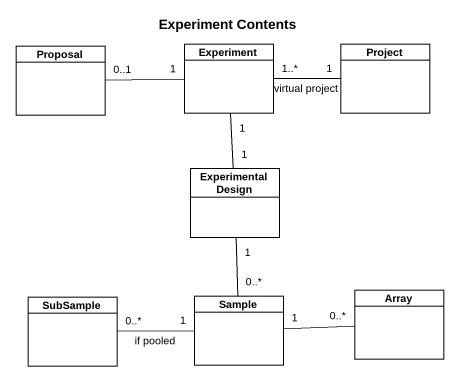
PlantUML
@startuml
title Experiment Contents
hide circle
hide empty members
class Proposal
class Experiment
class Project
class "Experimental Design" as Experimental_Design
class SubSample
class Sample
class Array
Proposal "0..1" -right- "1" Experiment
Experiment "1" -- "1" Experimental_Design
Project "1" -left- "1..*" Experiment : virtual project
Experimental_Design "1" -- "0..*" Sample
Sample "1" -left- "0..*" SubSample : if pooled
Sample "1" -right- "0..*" Array
@enduml
